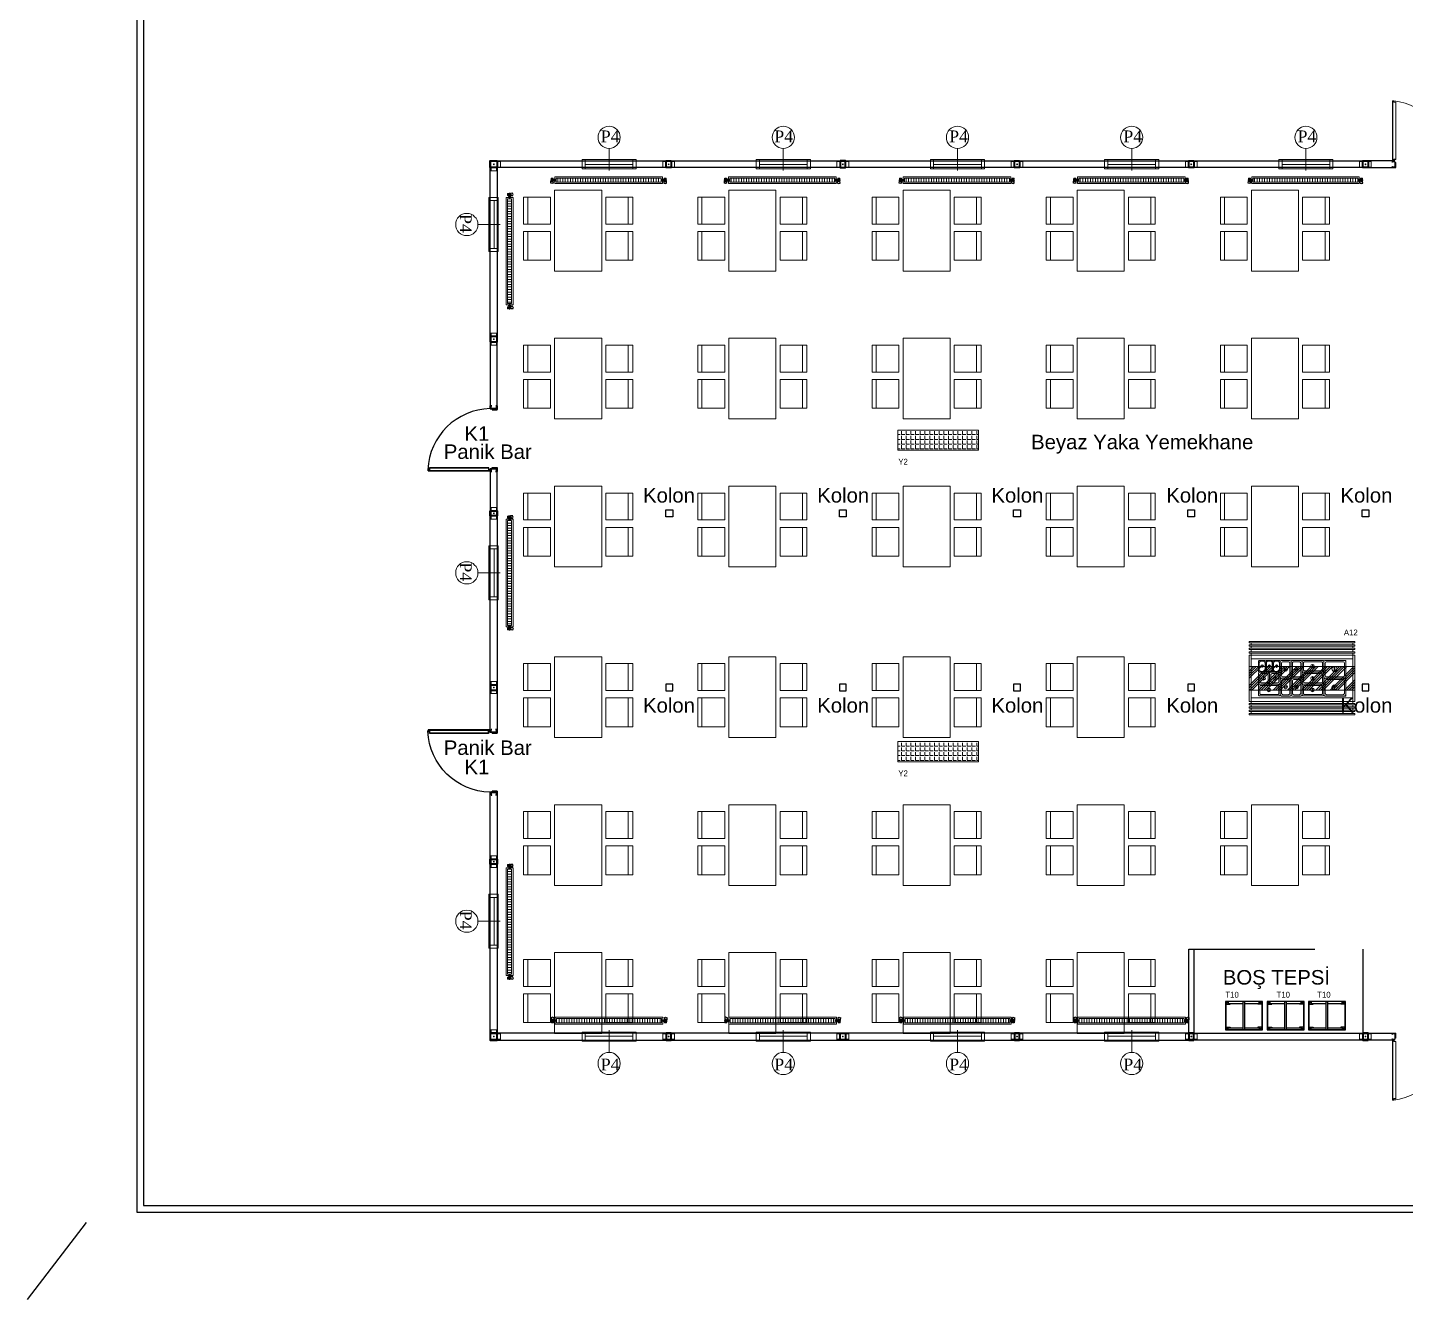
# Model space of a CAD drawing. Header units: millimetres. Extents: x 65390 to 71510, y 46362 to 50796.
# Drawn here: x 65390 to 67438, y 46362 to 48253 of the extents above; entities that cross this region are included whole.
import ezdxf
from ezdxf.enums import TextEntityAlignment as Align

# ---------------------------------------------------------------- set-up
doc = ezdxf.new("R2010")
doc.units = ezdxf.units.MM
doc.linetypes.add('ACAD_ISO03W100', pattern=[30, 12, -18])
for name, color, linetype in [('BİRLEŞİM ELEMANLARI', 4, 'Continuous'), ('DIŞ PANEL', 21, 'Continuous'), ('ODP', 110, 'Continuous'), ('P1', 40, 'Continuous'), ('S2000-002 Çizgi', 7, 'Continuous')]:
    doc.layers.add(name, color=color, linetype=linetype)
for name, color, linetype, lineweight in [('C-HOTWATERPIPE', 10, 'Continuous', 0), ('C-RADYATÖR', 4, 'Continuous', 0), ('MIM_Sktürk', 251, 'Continuous', 9), ('P-MEKANIK', 251, 'Continuous', 9), ('radyatörvana', 7, 'Continuous', 0), ('TEFRİS-M', 232, 'Continuous', 5), ('WALL INTERNAL', 7, 'Continuous', 50), ('YAZİ', 7, 'Continuous', 5)]:
    doc.layers.add(name, color=color, linetype=linetype, lineweight=lineweight)
doc.styles.get("Standard").update_dxf_attribs({"font": 'arial.ttf'})
doc.styles.add('TAKSİM', font='GOTHIC.TTF', dxfattribs={"height": 20})
doc.styles.add('YENI', font='arial.ttf', dxfattribs={"height": 50})

# ---------------------------------------------------------------- blocks, each defined once
blk = doc.blocks.new('DIŞ KÖŞE KEP 80.')
at = {"lineweight": 40, "elevation": 1364}
blk.add_lwpolyline([(90, 150), (90, 50), (-10, 50), (-10, 150)], close=True, dxfattribs=at)
at = {"layer": 'BİRLEŞİM ELEMANLARI', "color": 6, "lineweight": 20}
for p, q in [((5, 25, 1364), (-3, 25, 1364)), ((0, 138, 1364), (140, 138, 1364)), ((140, 58, 1364), (0, 58, 1364)), ((2, 32, 1364), (0, 32, 1364)), ((2, 18, 1364), (0, 18, 1364)), ((2, 0, 1364), (2, 56, 1364)), ((2, 31, 1364), (2, 19, 1364)), ((79, 25, 1364), (87, 25, 1364)), ((82, 0, 1364), (82, 56, 1364)), ((82, 32, 1364), (84, 32, 1364)), ((82, 31, 1364), (82, 19, 1364)), ((82, 18, 1364), (84, 18, 1364)), ((108, 138, 1364), (108, 140, 1364)), ((108, 58, 1364), (108, 56, 1364)), ((115, 135, 1364), (115, 143, 1364)), ((115, 61, 1364), (115, 53, 1364)), ((121, 138, 1364), (121, 140, 1364)), ((121, 58, 1364), (121, 56, 1364))]:
    blk.add_line(p, q, dxfattribs=at)
at = {"layer": 'BİRLEŞİM ELEMANLARI', "color": 6, "lineweight": 20, "elevation": 1364}
for points in [[(0, 56), (0, 140)], [(0, 140), (140, 140), (140, 56), (0, 56)]]:
    blk.add_lwpolyline(points, dxfattribs=at)
blk.add_lwpolyline([(0, 56), (84, 56), (84, 0), (0, 0)], close=True, dxfattribs=at)
at = {"layer": 'BİRLEŞİM ELEMANLARI', "color": 6, "lineweight": 20}
blk.add_circle((42, 98, 1364), 6.5, dxfattribs=at)
blk = doc.blocks.new('DIŞ İKİLİ KEP 60.')
at = {"lineweight": 40}
blk.add_lwpolyline([(136, 94), (136, -6), (60, -6), (60, 94)], close=True, dxfattribs=at)
at = {"layer": 'BİRLEŞİM ELEMANLARI', "color": 6, "lineweight": 20}
for p, q in [((185, 82), (10, 82)), ((10, 2), (185, 2)), ((29, 82), (29, 84)), ((29, 2), (29, 0)), ((35, 79), (35, 87)), ((35, 5), (35, -3)), ((42, 82), (42, 84)), ((42, 2), (42, 0)), ((153, 82), (153, 84)), ((153, 2), (153, 0)), ((160, 79), (160, 87)), ((160, 5), (160, -3)), ((166, 82), (166, 84)), ((166, 2), (166, 0))]:
    blk.add_line(p, q, dxfattribs=at)
for points in [[(10, 0), (10, 84)], [(10, 84), (185, 84), (185, 0), (10, 0)]]:
    blk.add_lwpolyline(points, dxfattribs=at)
blk.add_circle((98, 42), 6.5, dxfattribs=at)
blk = doc.blocks.new('DIŞ-K3 KAPILI-2514-G-B-(80)')
at = {"color": 3, "lineweight": 0}
for p, q in [((359, 100), (359, 99)), ((359, -1), (359, 1)), ((400, 89), (360, 89)), ((360, 89), (360, 77)), ((360, 77), (361, 77)), ((360, 21), (361, 21)), ((360, 9), (360, 21)), ((400, 9), (360, 9)), ((360, 9), (400, 9)), ((398, 87), (361, 87)), ((361, 77), (361, 87)), ((361, 21), (361, 10)), ((398, 10), (361, 10)), ((398, 87), (398, 10)), ((400, 9), (400, 89)), ((2114, 9), (2114, 89)), ((2154, 89), (2114, 89)), ((2114, 9), (2154, 9)), ((2154, 9), (2114, 9)), ((2116, 87), (2153, 87)), ((2116, 87), (2116, 10)), ((2116, 10), (2153, 10)), ((2153, 77), (2153, 87)), ((2154, 77), (2153, 77)), ((2153, 21), (2153, 10)), ((2154, 21), (2153, 21)), ((2154, 89), (2154, 77)), ((2154, 87), (2154, 87)), ((2154, 9), (2154, 21)), ((2154, 10), (2154, 10)), ((2155, 100), (2155, 99)), ((2155, -1), (2155, 1))]:
    blk.add_line(p, q, dxfattribs=at)
at = {"color": 7, "lineweight": 0}
for p, q in [((400, 9), (400, 1)), ((2114, 1), (2114, 9))]:
    blk.add_line(p, q, dxfattribs=at)
at = {"color": 2, "lineweight": 0}
for points in [[(385, 116), (385, 101), (367, 101), (367, 993), (385, 993), (385, 978), (384, 978), (384, 992), (369, 992), (369, 102), (384, 102), (384, 116)], [(369, 102), (384, 102), (384, 122), (414, 122), (414, 972), (384, 972), (384, 992), (369, 992), (369, 991), (383, 991), (383, 971), (413, 971), (413, 123), (383, 123), (383, 103), (369, 103)], [(2145, 102), (2130, 102), (2130, 122), (2100, 122), (2100, 972), (2130, 972), (2130, 992), (2145, 992), (2145, 991), (2131, 991), (2131, 971), (2101, 971), (2101, 123), (2131, 123), (2131, 103), (2145, 103)], [(2129, 116), (2129, 101), (2147, 101), (2147, 993), (2129, 993), (2129, 978), (2130, 978), (2130, 992), (2145, 992), (2145, 102), (2130, 102), (2130, 116)]]:
    blk.add_lwpolyline(points, close=True, dxfattribs=at)
at = {"color": 3, "lineweight": 0}
for points in [[(359, 100), (401, 100), (401, 74), (416, 74), (416, -1), (359, -1)], [(359, 1), (415, 1), (415, 73), (400, 73), (400, 99), (359, 99)], [(2155, 100), (2113, 100), (2113, 74), (2098, 74), (2098, -1), (2155, -1)], [(2155, 1), (2099, 1), (2099, 73), (2114, 73), (2114, 99), (2155, 99)]]:
    blk.add_lwpolyline(points, dxfattribs=at)
at = {"color": 2, "lineweight": 0}
for centre, start, end in [((239, -21), 6.7975, 81.8055), ((2275, -21), 98.1945, 173.2025)]:
    blk.add_arc(centre, 1025, start, end, dxfattribs=at)
at = {"layer": 'DIŞ PANEL'}
for points in [[(401, 100), (0, 100), (0, 0), (416, 0)], [(2098, 0), (2514, 0), (2514, 100), (2113, 100)]]:
    blk.add_lwpolyline(points, dxfattribs=at)
blk = doc.blocks.new('YEMEK MASASI 4 KİŞİLİK')
for p, q in [((204816, 129392), (204388, 129392)), ((204388, 129392), (204388, 128992)), ((204816, 129326), (204388, 129326)), ((204816, 128992), (204816, 129392)), ((204927, 128992), (204927, 129392)), ((204927, 129392), (205327, 129392)), ((205327, 129326), (204927, 129326)), ((205327, 129392), (205327, 128992)), ((205429, 128931), (204229, 128931)), ((204229, 128931), (204229, 128231)), ((204388, 128992), (204816, 128992)), ((205327, 128992), (204927, 128992)), ((205429, 128231), (205429, 128931)), ((204229, 128231), (205429, 128231)), ((204388, 128170), (204816, 128170)), ((204388, 127770), (204388, 128170)), ((204816, 128170), (204816, 127770)), ((205327, 128170), (204927, 128170)), ((204927, 128170), (204927, 127770)), ((205327, 127770), (205327, 128170)), ((204816, 127832), (204388, 127832)), ((204816, 127770), (204388, 127770)), ((205327, 127832), (204927, 127832)), ((204927, 127770), (205327, 127770))]:
    blk.add_line(p, q)
blk = doc.blocks.new('DIŞ-DOLU-2514-G-B-(80)')
at = {"layer": 'DIŞ PANEL'}
blk.add_lwpolyline([(0, 100), (2514, 100), (2514, 0), (0, 0)], close=True, dxfattribs=at)
blk = doc.blocks.new('DIŞ-K1 KAPILI-2514-G-B-(80)ÖZEL1')
at = {"layer": 'DIŞ PANEL', "elevation": 0}
for points in [[(104855, 38766), (104855, 39777), (104755, 39777), (104755, 38781)], [(104755, 37889), (104755, 37263), (104855, 37263), (104855, 37904)]]:
    blk.add_lwpolyline(points, dxfattribs=at)
at = {"layer": 'ODP', "color": 3, "lineweight": 30}
for p, q in [((104753, 38823), (104755, 38823)), ((104856, 38823), (104855, 38823)), ((104753, 37847), (104754, 37847)), ((104856, 37847), (104854, 37847))]:
    blk.add_line(p, q, dxfattribs=at)
at = {"layer": 'ODP', "color": 4}
blk.add_line((104766, 38783), (104766, 38783), dxfattribs=at)
at = {"layer": 'ODP', "color": 3}
for p, q in [((104767, 38783), (104767, 38823)), ((104767, 38823), (104779, 38823)), ((104847, 38783), (104767, 38783)), ((104768, 38784), (104768, 38821)), ((104779, 38821), (104768, 38821)), ((104768, 38784), (104845, 38784)), ((104779, 38823), (104779, 38821)), ((104847, 38823), (104835, 38823)), ((104835, 38823), (104835, 38821)), ((104835, 38821), (104845, 38821)), ((104845, 38784), (104845, 38821)), ((104847, 38823), (104847, 38783)), ((104847, 38783), (104847, 38823)), ((104766, 37888), (104766, 37848)), ((104846, 37888), (104766, 37888)), ((104766, 37848), (104778, 37848)), ((104768, 37886), (104845, 37886)), ((104768, 37886), (104768, 37849)), ((104778, 37849), (104768, 37849)), ((104778, 37848), (104778, 37849)), ((104834, 37848), (104834, 37849)), ((104834, 37849), (104845, 37849)), ((104846, 37848), (104834, 37848)), ((104845, 37886), (104845, 37849)), ((104846, 37848), (104846, 37888)), ((104846, 37888), (104846, 37848))]:
    blk.add_line(p, q, dxfattribs=at)
at = {"layer": 'ODP', "color": 3, "lineweight": 30, "elevation": 0}
for points in [[(104753, 38823), (104753, 38781), (104781, 38781), (104781, 38766), (104856, 38766), (104856, 38823)], [(104855, 38823), (104855, 38768), (104783, 38768), (104783, 38783), (104755, 38783), (104755, 38823)], [(104753, 37847), (104753, 37889), (104781, 37889), (104781, 37904), (104856, 37904), (104856, 37847)], [(104854, 37847), (104854, 37903), (104782, 37903), (104782, 37888), (104754, 37888), (104754, 37847)]]:
    blk.add_lwpolyline(points, dxfattribs=at)
at = {"layer": 'ODP', "color": 2, "lineweight": 30, "elevation": 0}
for points in [[(104751, 37857), (104751, 37872), (104731, 37872), (104731, 37902), (103851, 37902), (103851, 37872), (103831, 37872), (103831, 37857), (103832, 37857), (103832, 37871), (103852, 37871), (103852, 37901), (104730, 37901), (104730, 37871), (104750, 37871), (104750, 37857)], [(104737, 37873), (104752, 37873), (104752, 37855), (103829, 37855), (103829, 37873), (103844, 37873), (103844, 37872), (103831, 37872), (103831, 37857), (104751, 37857), (104751, 37872), (104737, 37872)]]:
    blk.add_lwpolyline(points, close=True, dxfattribs=at)
at = {"layer": 'ODP', "color": 2, "lineweight": 30}
blk.add_arc((104772, 37838), 944, 91.1807, 177.8326, dxfattribs=at)
blk = doc.blocks.new('İÇ-DOLU-1250-B-B-(60).')
at = {"layer": 'DIŞ PANEL'}
for p, q in [((0, 86), (1250, 86)), ((0, 10), (0, 86)), ((1250, 10), (0, 10)), ((1250, 86), (1250, 10))]:
    blk.add_line(p, q, dxfattribs=at)
blk = doc.blocks.new('DIŞ-P1 PENCERELİ-2514-G-B-(80)')
at = {"layer": 'DIŞ PANEL'}
for p, q in [((0, 100), (2514, 100)), ((0, 0), (0, 100)), ((2514, 0), (0, 0)), ((2514, 100), (2514, 0))]:
    blk.add_line(p, q, dxfattribs=at)
at = {"layer": 'P1', "lineweight": 15}
for p, q in [((1667, -46), (1667, 284)), ((1264, 119), (2069, 119)), ((1264, -19), (1264, 119)), ((1312, 119), (1312, -19)), ((2022, 43), (1312, 43)), ((2022, 119), (2022, -19)), ((2069, 119), (2069, -19)), ((1264, -19), (2069, -19))]:
    blk.add_line(p, q, dxfattribs=at)
blk.add_circle((1667, 449), 165, dxfattribs=at)
blk = doc.blocks.new('A$C30552555')
at = {"layer": 'S2000-002 Çizgi'}
for points in [[(0, 0), (42, 0), (42, 55), (0, 55)], [(0, 28.8), (42, 28.8), (42, 26.8), (0, 26.8)]]:
    blk.add_lwpolyline(points, close=True, dxfattribs=at)
for points in [[(3, 26.8), (3, 4.7), (0, 4.7), (0, 51), (3, 51), (3, 28.8)], [(41.5, 51), (41.5, 54.5), (0.5, 54.5), (0.5, 51)], [(2, 51), (2, 53.3), (3.9, 53.3), (3.9, 48), (3, 48)], [(40, 51), (40, 53.3), (38.1, 53.3), (38.1, 48), (39, 48)], [(39, 26.8), (39, 4.7), (42, 4.7), (42, 51), (39, 51), (39, 28.8)], [(0.5, 4.7), (0.5, 0.5), (41.5, 0.5), (41.5, 4.7)], [(2, 4.7), (2, 1.7), (3.9, 1.7), (3.9, 7), (3, 7)], [(40, 4.7), (40, 1.7), (38.1, 1.7), (38.1, 7), (39, 7)]]:
    blk.add_lwpolyline(points, dxfattribs=at)
blk = doc.blocks.new('Radvanaüst')
at = {"layer": 'radyatörvana', "color": 8, "linetype": 'Continuous', "ltscale": 0.01}
for p, q in [((53, 0), (-25, 0)), ((0, 25), (0, -27)), ((29, 8), (37, 8)), ((29, -8), (37, -8))]:
    blk.add_line(p, q, dxfattribs=at)
at = {"layer": 'radyatörvana', "ltscale": 0.2}
for p, q in [((16, 9), (27, 9)), ((27, 9), (28, 11)), ((28, 11), (28, -11)), ((28, -10), (28, 10)), ((29, 15), (37, 15)), ((39, 11), (39, -11)), ((16, -9), (27, -9)), ((27, -9), (28, -11)), ((29, -15), (37, -15))]:
    blk.add_line(p, q, dxfattribs=at)
at = {"layer": 'radyatörvana'}
blk.add_lwpolyline([(-19, 0), (-14, -14), (0, -19), (14, -14), (19, 0), (14, 14), (0, 19), (-14, 14)], close=True, dxfattribs=at)
at = {"layer": 'radyatörvana', "lineweight": -3, "ltscale": 0.5}
blk.add_lwpolyline([(39, 8), (41, 8), (41, -8), (39, -8)], close=True, dxfattribs=at)
at = {"layer": 'radyatörvana', "color": 8, "ltscale": 0.2}
blk.add_lwpolyline([(41, 8), (50, 8), (50, -8), (41, -8)], close=True, dxfattribs=at)
at = {"layer": 'radyatörvana', "color": 8, "linetype": 'Continuous', "ltscale": 0.01}
for radius in [13.6, 11.4]:
    blk.add_circle((0, 0), radius, dxfattribs=at)
at = {"layer": 'radyatörvana', "ltscale": 0.5}
for centre, start, end in [((34, 11), 142.8162, 180), ((32, 11), 0, 37.1838)]:
    blk.add_arc(centre, 6.29, start, end, dxfattribs=at)
at = {"layer": 'radyatörvana', "color": 8, "linetype": 'Continuous', "ltscale": 0.01}
for centre, radius, start, end in [((34, 11), 6.29, 180, 217.1838), ((51, 0), 23.2, 160.9056, 199.0944), ((32, 11), 6.29, 322.8162, 0), ((15, 0), 23.2, 340.9056, 19.0944), ((34, -11), 6.29, 142.8162, 180), ((32, -11), 6.29, 0, 37.1838)]:
    blk.add_arc(centre, radius, start, end, dxfattribs=at)
at = {"layer": 'radyatörvana', "ltscale": 0.2}
for centre, start, end in [((34, -11), 180, 217.1838), ((32, -11), 322.8162, 0)]:
    blk.add_arc(centre, 6.29, start, end, dxfattribs=at)
blk = doc.blocks.new('Radvanayan')
at = {"layer": 'radyatörvana', "lineweight": -3, "ltscale": 0.5}
for p, q in [((-69, 45), (-67, 15)), ((-67, 15), (-33, 15)), ((-63, 15), (-63, 11)), ((-63, 11), (-61, 6)), ((-61, 6), (-61, -18)), ((-37, 15), (-37, 9)), ((-31, 45), (-33, 15)), ((-39, -9), (-39, -18))]:
    blk.add_line(p, q, dxfattribs=at)
at = {"layer": 'radyatörvana', "ltscale": 0.2}
for p, q in [((-37, 9), (-23, 9)), ((-23, 9), (-22, 11)), ((-22, 11), (-22, -11)), ((-22, -10), (-22, 10)), ((-21, 15), (-13, 15)), ((-11, 11), (-11, -11)), ((-65, -19), (-65, -30)), ((-39, -18), (-61, -18)), ((-39, -31), (-61, -31)), ((-60, -18), (-40, -18)), ((-39, -9), (-23, -9)), ((-35, -19), (-35, -30)), ((-23, -9), (-22, -11)), ((-21, -15), (-13, -15))]:
    blk.add_line(p, q, dxfattribs=at)
at = {"layer": 'radyatörvana', "color": 8, "linetype": 'Continuous', "ltscale": 0.01}
for p, q in [((-21, 8), (-13, 8)), ((-58, -19), (-58, -30)), ((-42, -19), (-42, -30)), ((-21, -8), (-13, -8))]:
    blk.add_line(p, q, dxfattribs=at)
at = {"layer": 'radyatörvana', "lineweight": -3, "ltscale": 0.5}
blk.add_lwpolyline([(-11, 8), (-9, 8), (-9, -8), (-11, -8)], close=True, dxfattribs=at)
at = {"layer": 'radyatörvana', "color": 8, "ltscale": 0.2}
blk.add_lwpolyline([(-9, 8), (0, 8), (0, -8), (-9, -8)], close=True, dxfattribs=at)
at = {"layer": 'radyatörvana', "lineweight": -3, "ltscale": 0.5}
blk.add_arc((-50, 16), 34.5, 55.802, 124.198, dxfattribs=at)
at = {"layer": 'radyatörvana', "ltscale": 0.5}
for centre, start, end in [((-16, 11), 142.8162, 180), ((-18, 11), 0, 37.1838), ((-39, -24), 52.8162, 90), ((-39, -25), 270, 307.1838)]:
    blk.add_arc(centre, 6.29, start, end, dxfattribs=at)
at = {"layer": 'radyatörvana', "color": 8, "linetype": 'Continuous', "ltscale": 0.01}
for centre, radius, start, end in [((-16, 11), 6.29, 180, 217.1838), ((1, 0), 23.2, 160.9056, 199.0944), ((-18, 11), 6.29, 322.8162, 0), ((-35, 0), 23.2, 340.9056, 19.0944), ((-61, -24), 6.29, 52.8162, 90), ((-61, -25), 6.29, 270, 307.1838), ((-50, -41), 23.2, 70.9056, 109.0944), ((-50, -8), 23.2, 250.9056, 289.0944), ((-39, -24), 6.29, 90, 127.1838), ((-39, -25), 6.29, 232.8162, 270), ((-16, -11), 6.29, 142.8162, 180), ((-18, -11), 6.29, 0, 37.1838)]:
    blk.add_arc(centre, radius, start, end, dxfattribs=at)
at = {"layer": 'radyatörvana', "ltscale": 0.2}
for centre, start, end in [((-61, -24), 90, 127.1838), ((-61, -25), 232.8162, 270), ((-16, -11), 180, 217.1838), ((-18, -11), 322.8162, 0)]:
    blk.add_arc(centre, 6.29, start, end, dxfattribs=at)
blk = doc.blocks.new('A$C09FB3B08')
at = {"layer": 'MIM_Sktürk'}
h = blk.add_hatch(dxfattribs=at)
h.set_pattern_fill('ANSI34', color=256, scale=20, style=0)
h.set_pattern_definition([(45, (-9358.876, -8416.196), (-10.606602, 10.606602), []), (45, (-9355.34, -8416.196), (-10.606602, 10.606602), []), (45, (-9351.805, -8416.196), (-10.606602, 10.606602), []), (45, (-9348.27, -8416.196), (-10.606602, 10.606602), [])])
h.paths.add_polyline_path([(0, 72), (0, 37), (157, 37), (157, 72)])
for p, q in [((141.5, 81), (143.5, 81)), ((143.5, 28), (143.5, 81)), ((138.5, 28), (143.5, 28))]:
    blk.add_line(p, q, dxfattribs=at)
for points in [[(0, 109), (157, 109), (157, 107), (0, 107)], [(0, 104), (157, 104), (157, 102), (0, 102)], [(3, 107), (154, 107), (154, 104), (3, 104)], [(0, 99), (157, 99), (157, 97), (0, 97)], [(0, 94), (157, 94), (157, 92), (0, 92)], [(0, 20), (157, 20), (157, 89), (0, 89)], [(0, 89), (3, 89), (3, 20), (0, 20)], [(3, 102), (154, 102), (154, 99), (3, 99)], [(3, 97), (154, 97), (154, 94), (3, 94)], [(3, 92), (154, 92), (154, 89), (3, 89)], [(3, 25.5), (154, 25.5), (154, 83.5), (3, 83.5)], [(157, 89), (154, 89), (154, 20), (157, 20)], [(0, 37), (157, 37), (157, 72), (0, 72)], [(19.4, 70.7), (19.4, 74.4), (19.1, 74.4), (19.1, 70.7)], [(29.6, 70.7), (29.6, 74.4), (29.9, 74.4), (29.9, 70.7)], [(41, 70.7), (41, 74.4), (40.7, 74.4), (40.7, 70.7)], [(51.5, 67.2), (56.8, 67.2), (56.8, 67.7), (51.5, 67.7)], [(73.1, 67.2), (67.8, 67.2), (67.8, 67.7), (73.1, 67.7)], [(94.3, 69.8), (94.3, 75.1), (93.8, 75.1), (93.8, 69.8)], [(127.2, 64.6), (127.2, 72.1), (126.4, 72.1), (126.4, 64.6)], [(21.1, 57), (21.1, 51.7), (21.6, 51.7), (21.6, 57)], [(38.7, 57), (38.7, 51.7), (38.2, 51.7), (38.2, 57)], [(51.5, 41.8), (56.8, 41.8), (56.8, 41.3), (51.5, 41.3)], [(73.1, 41.8), (67.8, 41.8), (67.8, 41.3), (73.1, 41.3)], [(94.3, 57), (94.3, 51.7), (93.8, 51.7), (93.8, 57)], [(127.2, 44.4), (127.2, 36.9), (126.4, 36.9), (126.4, 44.4)], [(29.4, 34.6), (29.4, 39.9), (28.9, 39.9), (28.9, 34.6)], [(94.3, 34.6), (94.3, 39.9), (93.8, 39.9), (93.8, 34.6)], [(0, 15), (157, 15), (157, 17), (0, 17)], [(0, 10), (157, 10), (157, 12), (0, 12)], [(0, 5), (157, 5), (157, 7), (0, 7)], [(0, 0), (157, 0), (157, 2), (0, 2)], [(3, 17), (154, 17), (154, 20), (3, 20)], [(3, 12), (154, 12), (154, 15), (3, 15)], [(3, 7), (154, 7), (154, 10), (3, 10)], [(3, 2), (154, 2), (154, 5), (3, 5)]]:
    blk.add_lwpolyline(points, close=True, dxfattribs=at)
for points in [[(24.5, 65.4), (24.5, 79, 0.414214), (22.5, 81), (15.7, 81, 0.414214), (13.7, 79), (13.7, 65.4, 0.414214), (15.7, 63.4), (22.5, 63.4, 0.414214)], [(13.7, 61.4), (13.7, 47.8, 0.414214), (15.7, 45.8), (27.9, 45.8, 0.414214), (29.9, 47.8), (29.9, 61.4, 0.414214), (27.9, 63.4), (15.7, 63.4, 0.414214)], [(23.5, 67.4), (23.5, 77, 0.414214), (20.5, 80), (17.7, 80, 0.414214), (14.7, 77), (14.7, 67.4, 0.414214), (17.7, 64.4), (20.5, 64.4, 0.414214)], [(24.5, 65.4), (24.5, 79, -0.414214), (26.5, 81), (33.3, 81, -0.414214), (35.3, 79), (35.3, 65.4, -0.414214), (33.3, 63.4), (26.5, 63.4, -0.414214)], [(25.5, 67.4), (25.5, 77, -0.414214), (28.5, 80), (31.3, 80, -0.414214), (34.3, 77), (34.3, 67.4, -0.414214), (31.3, 64.4), (28.5, 64.4, -0.414214)], [(46.1, 61.4), (46.1, 47.8, -0.414214), (44.1, 45.8), (31.9, 45.8, -0.414214), (29.9, 47.8), (29.9, 61.4, -0.414214), (31.9, 63.4), (44.1, 63.4, -0.414214)], [(46.1, 65.4), (46.1, 79, 0.414214), (44.1, 81), (37.3, 81, 0.414214), (35.3, 79), (35.3, 65.4, 0.414214), (37.3, 63.4), (44.1, 63.4, 0.414214)], [(45.1, 67.4), (45.1, 77, 0.414214), (42.1, 80), (39.3, 80, 0.414214), (36.3, 77), (36.3, 67.4, 0.414214), (39.3, 64.4), (42.1, 64.4, 0.414214)], [(60.3, 81), (48.1, 81, 0.414214), (46.1, 79), (46.1, 56.5, 0.414214), (48.1, 54.5), (60.3, 54.5, 0.414214), (62.3, 56.5), (62.3, 79, 0.414214)], [(58.3, 79), (50.1, 79, 0.414214), (48.1, 77), (48.1, 58.5, 0.414214), (50.1, 56.5), (58.3, 56.5, 0.414214), (60.3, 58.5), (60.3, 77, 0.414214)], [(64.3, 81), (76.5, 81, -0.414214), (78.5, 79), (78.5, 56.5, -0.414214), (76.5, 54.5), (64.3, 54.5, -0.414214), (62.3, 56.5), (62.3, 79, -0.414214)], [(66.3, 79), (74.5, 79, -0.414214), (76.5, 77), (76.5, 58.5, -0.414214), (74.5, 56.5), (66.3, 56.5, -0.414214), (64.3, 58.5), (64.3, 77, -0.414214)], [(111, 65.4), (111, 79, 0.414214), (109, 81), (80.5, 81, 0.414214), (78.5, 79), (78.5, 65.4, 0.414214), (80.5, 63.4), (109, 63.4, 0.414214)], [(111, 61.4), (111, 47.8, -0.414214), (109, 45.8), (80.5, 45.8, -0.414214), (78.5, 47.8), (78.5, 61.4, -0.414214), (80.5, 63.4), (109, 63.4, -0.414214)], [(109, 67.4), (109, 77, 0.414214), (107, 79), (82.5, 79, 0.414214), (80.5, 77), (80.5, 67.4, 0.414214), (82.5, 65.4), (107, 65.4, 0.414214)], [(143.5, 56.5), (143.5, 79, 0.414214), (141.5, 81), (113, 81, 0.414214), (111, 79), (111, 56.5, 0.414214), (113, 54.5), (141.5, 54.5, 0.414214)], [(141.5, 58.5), (141.5, 77, 0.414214), (139.5, 79), (115, 79, 0.414214), (113, 77), (113, 58.5, 0.414214), (115, 56.5), (139.5, 56.5, 0.414214)], [(46.1, 30.2), (46.1, 43.8, 0.414214), (44.1, 45.8), (15.6, 45.8, 0.414214), (13.6, 43.8), (13.6, 30.2, 0.414214), (15.6, 28.2), (44.1, 28.2, 0.414214)], [(44.1, 32.2), (44.1, 41.8, 0.414214), (42.1, 43.8), (17.6, 43.8, 0.414214), (15.6, 41.8), (15.6, 32.2, 0.414214), (17.6, 30.2), (42.1, 30.2, 0.414214)], [(15.7, 59.4), (15.7, 49.8, 0.414214), (17.7, 47.8), (25.9, 47.8, 0.414214), (27.9, 49.8), (27.9, 59.4, 0.414214), (25.9, 61.4), (17.7, 61.4, 0.414214)], [(44.1, 59.4), (44.1, 49.8, -0.414214), (42.1, 47.8), (33.9, 47.8, -0.414214), (31.9, 49.8), (31.9, 59.4, -0.414214), (33.9, 61.4), (42.1, 61.4, -0.414214)], [(60.3, 28), (48.1, 28, -0.414214), (46.1, 30), (46.1, 52.5, -0.414214), (48.1, 54.5), (60.3, 54.5, -0.414214), (62.3, 52.5), (62.3, 30, -0.414214)], [(58.3, 30), (50.1, 30, -0.414214), (48.1, 32), (48.1, 50.5, -0.414214), (50.1, 52.5), (58.3, 52.5, -0.414214), (60.3, 50.5), (60.3, 32, -0.414214)], [(64.3, 28), (76.5, 28, 0.414214), (78.5, 30), (78.5, 52.5, 0.414214), (76.5, 54.5), (64.3, 54.5, 0.414214), (62.3, 52.5), (62.3, 30, 0.414214)], [(66.3, 30), (74.5, 30, 0.414214), (76.5, 32), (76.5, 50.5, 0.414214), (74.5, 52.5), (66.3, 52.5, 0.414214), (64.3, 50.5), (64.3, 32, 0.414214)], [(111, 30.2), (111, 43.8, 0.414214), (109, 45.8), (80.5, 45.8, 0.414214), (78.5, 43.8), (78.5, 30.2, 0.414214), (80.5, 28.2), (109, 28.2, 0.414214)], [(109, 59.4), (109, 49.8, -0.414214), (107, 47.8), (82.5, 47.8, -0.414214), (80.5, 49.8), (80.5, 59.4, -0.414214), (82.5, 61.4), (107, 61.4, -0.414214)], [(109, 32.2), (109, 41.8, 0.414214), (107, 43.8), (82.5, 43.8, 0.414214), (80.5, 41.8), (80.5, 32.2, 0.414214), (82.5, 30.2), (107, 30.2, 0.414214)], [(143.5, 52.5), (143.5, 30, -0.414214), (141.5, 28), (113, 28, -0.414214), (111, 30), (111, 52.5, -0.414214), (113, 54.5), (141.5, 54.5, -0.414214)], [(141.5, 50.5), (141.5, 32, -0.414214), (139.5, 30), (115, 30, -0.414214), (113, 32), (113, 50.5, -0.414214), (115, 52.5), (139.5, 52.5, -0.414214)]]:
    blk.add_lwpolyline(points, format="xyb", close=True, dxfattribs=at)
for centre, radius in [((19.2, 72.6), 1.87), ((29.8, 72.6), 1.87), ((40.8, 72.6), 1.87), ((54.1, 67.5), 2.68), ((70.5, 67.5), 2.68), ((94, 72.4), 2.68), ((126.8, 68.3), 3.82), ((21.3, 54.3), 2.68), ((38.5, 54.3), 2.68), ((54.1, 41.5), 2.68), ((70.5, 41.5), 2.68), ((94, 54.4), 2.68), ((126.8, 40.7), 3.82), ((29.1, 37.2), 2.68), ((94, 37.2), 2.68)]:
    blk.add_circle(centre, radius, dxfattribs=at)

msp = doc.modelspace()

# ---------------------------------------------------------------- hatches: boundary and pattern name
at = {"layer": 'MIM_Sktürk'}
h = msp.add_hatch(dxfattribs=at)
h.set_pattern_fill('ANGLE', color=256)
h.set_pattern_definition([(0, (5800.692, 2992.661), (0, 6.985), [5.08, -1.905]), (90, (5800.692, 2992.661), (-6.985, 4e-16), [5.08, -1.905])])
h.paths.add_polyline_path([(66803.618, 47654.62), (66683.618, 47654.62), (66683.618, 47624.62), (66803.618, 47624.62)])
h = msp.add_hatch(dxfattribs=at)
h.set_pattern_fill('ANGLE', color=256)
h.set_pattern_definition([(0, (5800.692, 2529.297), (0, 6.985), [5.08, -1.905]), (90, (5800.692, 2529.297), (-6.985, 4e-16), [5.08, -1.905])])
h.paths.add_polyline_path([(66803.618, 47191.257), (66683.618, 47191.257), (66683.618, 47161.257), (66803.618, 47161.257)])
at = {"layer": 'P-MEKANIK', "lineweight": 0}
h = msp.add_hatch(dxfattribs=at)
h.set_pattern_fill('ANSI31', color=256, scale=30, angle=45, style=0)
h.set_pattern_definition([(90, (205359.043, 8678.6834), (-3.75, 7e-16), [])])
h.paths.add_polyline_path([(66175.615, 48029.149), (66331.615, 48029.149), (66331.615, 48023.149), (66175.615, 48023.149)])
h = msp.add_hatch(dxfattribs=at)
h.set_pattern_fill('ANSI31', color=256, scale=30, angle=45, style=0)
h.set_pattern_definition([(90, (205617.043, 8678.6834), (-3.75, 7e-16), [])])
h.paths.add_polyline_path([(66433.615, 48029.149), (66589.615, 48029.149), (66589.615, 48023.149), (66433.615, 48023.149)])
h = msp.add_hatch(dxfattribs=at)
h.set_pattern_fill('ANSI31', color=256, scale=30, angle=45, style=0)
h.set_pattern_definition([(90, (205877.043, 8678.6834), (-3.75, 7e-16), [])])
h.paths.add_polyline_path([(66693.615, 48029.149), (66849.615, 48029.149), (66849.615, 48023.149), (66693.615, 48023.149)])
h = msp.add_hatch(dxfattribs=at)
h.set_pattern_fill('ANSI31', color=256, scale=30, angle=45, style=0)
h.set_pattern_definition([(90, (206136.043, 8678.6834), (-3.75, 7e-16), [])])
h.paths.add_polyline_path([(66952.615, 48029.149), (67108.615, 48029.149), (67108.615, 48023.149), (66952.615, 48023.149)])
h = msp.add_hatch(dxfattribs=at)
h.set_pattern_fill('ANSI31', color=256, scale=30, angle=45, style=0)
h.set_pattern_definition([(90, (206395.043, 8678.6834), (-3.75, 7e-16), [])])
h.paths.add_polyline_path([(67211.615, 48029.149), (67367.615, 48029.149), (67367.615, 48023.149), (67211.615, 48023.149)])
h = msp.add_hatch(dxfattribs=at)
h.set_pattern_fill('ANSI31', color=256, scale=30, angle=135, style=0)
h.set_pattern_definition([(180, (105453.7776, 187026.0814), (-9e-16, -3.75), [])])
h.paths.add_polyline_path([(66103.312, 47842.654), (66103.312, 47998.654), (66109.312, 47998.654), (66109.312, 47842.654)])
h = msp.add_hatch(dxfattribs=at)
h.set_pattern_fill('ANSI31', color=256, scale=30, angle=135, style=0)
h.set_pattern_definition([(180, (105453.7776, 186547.568), (-9e-16, -3.75), [])])
h.paths.add_polyline_path([(66103.312, 47364.14), (66103.312, 47520.14), (66109.312, 47520.14), (66109.312, 47364.14)])
h = msp.add_hatch(dxfattribs=at)
h.set_pattern_fill('ANSI31', color=256, scale=30, angle=135, style=0)
h.set_pattern_definition([(180, (105453.7776, 186029.1816), (-9e-16, -3.75), [])])
h.paths.add_polyline_path([(66103.312, 46845.754), (66103.312, 47001.754), (66109.312, 47001.754), (66109.312, 46845.754)])
h = msp.add_hatch(dxfattribs=at)
h.set_pattern_fill('ANSI31', color=256, scale=30, angle=225, style=0)
h.set_pattern_definition([(270, (-72851.334, 86123.8146), (3.75, -1e-15), [])])
h.paths.add_polyline_path([(66332.094, 46773.349), (66176.094, 46773.349), (66176.094, 46779.349), (66332.094, 46779.349)])
h = msp.add_hatch(dxfattribs=at)
h.set_pattern_fill('ANSI31', color=256, scale=30, angle=225, style=0)
h.set_pattern_definition([(270, (-72593.334, 86123.8146), (3.75, -1e-15), [])])
h.paths.add_polyline_path([(66590.094, 46773.349), (66434.094, 46773.349), (66434.094, 46779.349), (66590.094, 46779.349)])
h = msp.add_hatch(dxfattribs=at)
h.set_pattern_fill('ANSI31', color=256, scale=30, angle=225, style=0)
h.set_pattern_definition([(270, (-72333.334, 86123.8146), (3.75, -1e-15), [])])
h.paths.add_polyline_path([(66850.094, 46773.349), (66694.094, 46773.349), (66694.094, 46779.349), (66850.094, 46779.349)])
h = msp.add_hatch(dxfattribs=at)
h.set_pattern_fill('ANSI31', color=256, scale=30, angle=225, style=0)
h.set_pattern_definition([(270, (-72074.334, 86123.8146), (3.75, -1e-15), [])])
h.paths.add_polyline_path([(67109.094, 46773.349), (66953.094, 46773.349), (66953.094, 46779.349), (67109.094, 46779.349)])

# ---------------------------------------------------------------- linework, layer by layer
msp.add_line((65389.52, 46361.827), (65477.092, 46476.397))
for points in [[(65552.092, 46491.397), (71407.092, 46491.397), (71407.092, 50666.397), (65552.092, 50666.397)], [(65562.092, 46501.397), (71397.092, 46501.397), (71397.092, 50656.397), (65562.092, 50656.397)]]:
    msp.add_lwpolyline(points, close=True)
at = {"ltscale": 15}
for points in [[(66348.712, 47525.749), (66338.712, 47525.749), (66338.712, 47535.749), (66348.712, 47535.749)], [(66606.712, 47525.749), (66596.712, 47525.749), (66596.712, 47535.749), (66606.712, 47535.749)], [(66865.712, 47525.749), (66855.712, 47525.749), (66855.712, 47535.749), (66865.712, 47535.749)], [(67124.712, 47525.749), (67114.712, 47525.749), (67114.712, 47535.749), (67124.712, 47535.749)], [(67383.712, 47525.749), (67373.712, 47525.749), (67373.712, 47535.749), (67383.712, 47535.749)], [(66348.712, 47276.749), (66338.712, 47276.749), (66338.712, 47266.749), (66348.712, 47266.749)], [(66606.712, 47276.749), (66596.712, 47276.749), (66596.712, 47266.749), (66606.712, 47266.749)], [(66865.712, 47276.749), (66855.712, 47276.749), (66855.712, 47266.749), (66865.712, 47266.749)], [(67124.712, 47276.749), (67114.712, 47276.749), (67114.712, 47266.749), (67124.712, 47266.749)], [(67383.712, 47276.749), (67373.712, 47276.749), (67373.712, 47266.749), (67383.712, 47266.749)]]:
    msp.add_lwpolyline(points, close=True, dxfattribs=at)
at = {"linetype": 'ACAD_ISO03W100', "ltscale": 15}
msp.add_lwpolyline([(67123.512, 46882.549), (67374.912, 46882.549), (67374.912, 46757.549)], dxfattribs=at)
at = {"layer": 'C-RADYATÖR', "lineweight": 0}
for points in [[(66173.615, 48031.149), (66333.615, 48031.149), (66333.615, 48021.149), (66173.615, 48021.149)], [(66431.615, 48031.149), (66591.615, 48031.149), (66591.615, 48021.149), (66431.615, 48021.149)], [(66691.615, 48031.149), (66851.615, 48031.149), (66851.615, 48021.149), (66691.615, 48021.149)], [(66950.615, 48031.149), (67110.615, 48031.149), (67110.615, 48021.149), (66950.615, 48021.149)], [(67209.615, 48031.149), (67369.615, 48031.149), (67369.615, 48021.149), (67209.615, 48021.149)], [(66101.312, 47840.654), (66101.312, 48000.654), (66111.312, 48000.654), (66111.312, 47840.654)], [(66101.312, 47362.14), (66101.312, 47522.14), (66111.312, 47522.14), (66111.312, 47362.14)], [(66101.312, 46843.754), (66101.312, 47003.754), (66111.312, 47003.754), (66111.312, 46843.754)], [(66334.094, 46771.349), (66174.094, 46771.349), (66174.094, 46781.349), (66334.094, 46781.349)], [(66592.094, 46771.349), (66432.094, 46771.349), (66432.094, 46781.349), (66592.094, 46781.349)], [(66852.094, 46771.349), (66692.094, 46771.349), (66692.094, 46781.349), (66852.094, 46781.349)], [(67111.094, 46771.349), (66951.094, 46771.349), (66951.094, 46781.349), (67111.094, 46781.349)]]:
    msp.add_lwpolyline(points, close=True, dxfattribs=at)
at = {"layer": 'MIM_Sktürk'}
for points in [[(66683.618, 47624.62), (66803.618, 47624.62), (66803.618, 47654.62), (66683.618, 47654.62)], [(66683.618, 47161.257), (66803.618, 47161.257), (66803.618, 47191.257), (66683.618, 47191.257)]]:
    msp.add_lwpolyline(points, close=True, dxfattribs=at)
at = {"layer": 'P-MEKANIK', "lineweight": 0}
for points in [[(66175.615, 48029.149), (66331.615, 48029.149), (66331.615, 48023.149), (66175.615, 48023.149)], [(66433.615, 48029.149), (66589.615, 48029.149), (66589.615, 48023.149), (66433.615, 48023.149)], [(66693.615, 48029.149), (66849.615, 48029.149), (66849.615, 48023.149), (66693.615, 48023.149)], [(66952.615, 48029.149), (67108.615, 48029.149), (67108.615, 48023.149), (66952.615, 48023.149)], [(67211.615, 48029.149), (67367.615, 48029.149), (67367.615, 48023.149), (67211.615, 48023.149)], [(66103.312, 47842.654), (66103.312, 47998.654), (66109.312, 47998.654), (66109.312, 47842.654)], [(66103.312, 47364.14), (66103.312, 47520.14), (66109.312, 47520.14), (66109.312, 47364.14)], [(66103.312, 46845.754), (66103.312, 47001.754), (66109.312, 47001.754), (66109.312, 46845.754)], [(66332.094, 46773.349), (66176.094, 46773.349), (66176.094, 46779.349), (66332.094, 46779.349)], [(66590.094, 46773.349), (66434.094, 46773.349), (66434.094, 46779.349), (66590.094, 46779.349)], [(66850.094, 46773.349), (66694.094, 46773.349), (66694.094, 46779.349), (66850.094, 46779.349)], [(67109.094, 46773.349), (66953.094, 46773.349), (66953.094, 46779.349), (67109.094, 46779.349)]]:
    msp.add_lwpolyline(points, close=True, dxfattribs=at)

# ---------------------------------------------------------------- block references
at = {"yscale": 0.1, "zscale": 0.1}
for name, p, xscale in [('DIŞ KÖŞE KEP 80.', (66078.512, 48039.949, -136.413), 0.1), ('DIŞ İKİLİ KEP 60.', (66332.962, 48045.549), 0.1), ('DIŞ İKİLİ KEP 60.', (66611.462, 48045.549), -0.1), ('DIŞ İKİLİ KEP 60.', (66850.962, 48045.549), 0.1), ('DIŞ İKİLİ KEP 60.', (67109.962, 48045.549), 0.1), ('DIŞ İKİLİ KEP 60.', (67368.962, 48045.549), 0.1), ('DIŞ-K1 KAPILI-2514-G-B-(80)ÖZEL1', (55602.046, 43808.286), 0.1)]:
    msp.add_blockref(name, p, dxfattribs=dict(at, xscale=xscale))
for name, p, xscale, rotation in [('DIŞ İKİLİ KEP 60.', (66086.912, 47799.499), -0.1, 90), ('DIŞ İKİLİ KEP 60.', (66086.912, 47520.999), 0.1, 90.00000000000001), ('DIŞ-K1 KAPILI-2514-G-B-(80)ÖZEL1', (55602.046, 50994.212), -0.1, 180), ('DIŞ İKİLİ KEP 60.', (66086.912, 47281.499), -0.1, 90), ('DIŞ İKİLİ KEP 60.', (66086.912, 47002.999), 0.1, 90.00000000000001), ('DIŞ KÖŞE KEP 80.', (66078.512, 46762.549, -136.413), -0.1, 180), ('DIŞ İKİLİ KEP 60.', (66332.962, 46756.949), -0.1, 180), ('DIŞ İKİLİ KEP 60.', (66611.462, 46756.949), 0.1, 180), ('DIŞ İKİLİ KEP 60.', (66850.962, 46756.949), -0.1, 180), ('DIŞ İKİLİ KEP 60.', (66850.962, 46756.949), -0.1, 180), ('DIŞ İKİLİ KEP 60.', (67109.962, 46756.949), -0.1, 180), ('DIŞ İKİLİ KEP 60.', (67109.962, 46756.949), -0.1, 180), ('DIŞ İKİLİ KEP 60.', (67368.962, 46756.949), -0.1, 180), ('DIŞ İKİLİ KEP 60.', (67368.962, 46756.949), -0.1, 180)]:
    msp.add_blockref(name, p, dxfattribs=dict(at, xscale=xscale, rotation=rotation))
at = {"layer": 'C-HOTWATERPIPE', "ltscale": 0.5, "yscale": 0.1, "zscale": 0.1}
for p, xscale, rotation in [((66174.494, 48026.149), -0.1, 180), ((66332.736, 48026.149), 0.1, 180), ((66432.494, 48026.149), -0.1, 180), ((66590.736, 48026.149), 0.1, 180), ((66692.494, 48026.149), -0.1, 180), ((66849.736, 48026.149), 0.1, 180), ((66951.494, 48026.149), -0.1, 180), ((67108.736, 48026.149), 0.1, 180), ((67211.494, 48026.149), -0.1, 180), ((67367.736, 48026.149), 0.1, 180), ((66106.312, 47999.775), 0.1, 270), ((66106.312, 47841.532), -0.1, 270), ((66106.312, 47520.261), 0.1, 270), ((66106.312, 47364.019), -0.1, 270), ((66106.312, 47001.875), 0.1, 270), ((66106.312, 46844.632), -0.1, 270)]:
    msp.add_blockref('Radvanayan', p, dxfattribs=dict(at, xscale=xscale, rotation=rotation))
for p, xscale in [((66174.972, 46776.349), 0.1), ((66333.215, 46776.349), -0.1), ((66432.972, 46776.349), 0.1), ((66591.215, 46776.349), -0.1), ((66692.972, 46776.349), 0.1), ((66850.215, 46776.349), -0.1), ((66951.972, 46776.349), 0.1), ((67109.215, 46776.349), -0.1)]:
    msp.add_blockref('Radvanayan', p, dxfattribs=dict(at, xscale=xscale))
at = {"layer": 'MIM_Sktürk'}
msp.add_blockref('A$C09FB3B08', (67205.99, 47231.049), dxfattribs=at)
at = {"layer": 'radyatörvana', "lineweight": -3, "ltscale": 0.5, "yscale": 0.1, "zscale": 0.1}
for p, xscale in [((66169.494, 48026.149), 0.1), ((66337.736, 48026.149), -0.1), ((66427.494, 48026.149), 0.1), ((66595.736, 48026.149), -0.1), ((66687.494, 48026.149), 0.1), ((66854.736, 48026.149), -0.1), ((66946.494, 48026.149), 0.1), ((67113.736, 48026.149), -0.1), ((67206.494, 48026.149), 0.1), ((67372.736, 48026.149), -0.1)]:
    msp.add_blockref('Radvanaüst', p, dxfattribs=dict(at, xscale=xscale))
for p, xscale, rotation in [((66106.312, 48004.775), -0.1, 90), ((66106.312, 47836.532), 0.1, 90), ((66106.312, 47525.261), -0.1, 90), ((66106.312, 47359.019), 0.1, 90), ((66106.312, 47006.875), -0.1, 90), ((66106.312, 46839.632), 0.1, 90), ((66169.972, 46776.349), -0.1, 180), ((66338.215, 46776.349), 0.1, 180), ((66427.972, 46776.349), -0.1, 180), ((66596.215, 46776.349), 0.1, 180), ((66687.972, 46776.349), -0.1, 180), ((66855.215, 46776.349), 0.1, 180), ((66946.972, 46776.349), -0.1, 180), ((67114.215, 46776.349), 0.1, 180)]:
    msp.add_blockref('Radvanaüst', p, dxfattribs=dict(at, xscale=xscale, rotation=rotation))
at = {"layer": 'S2000-002 Çizgi', "rotation": 90}
for p in [(67225.547, 46762.759), (67287.737, 46762.759), (67348.975, 46762.759)]:
    msp.add_blockref('A$C30552555', p, dxfattribs=at)
at = {"layer": 'TEFRİS-M', "xscale": -0.1, "yscale": 0.1, "zscale": 0.1, "rotation": 270}
for p in [(53350.092, 27468.201), (53609.092, 27468.201), (53868.092, 27468.201), (54127.092, 27468.201), (54386.092, 27468.201), (53350.092, 27248.201), (53609.092, 27248.201), (53868.092, 27248.201), (54127.092, 27248.201), (54386.092, 27248.201), (53350.092, 27028.201), (53609.092, 27028.201), (53868.092, 27028.201), (54127.092, 27028.201), (54386.092, 27028.201), (53350.092, 26774.601), (53609.092, 26774.601), (53868.092, 26774.601), (54127.092, 26774.601), (53350.092, 26554.601), (53609.092, 26554.601), (53868.092, 26554.601), (54127.092, 26554.601), (54386.092, 26554.601), (53350.092, 26334.601), (53609.092, 26334.601), (53868.092, 26334.601), (54127.092, 26334.601)]:
    msp.add_blockref('YEMEK MASASI 4 KİŞİLİK', p, dxfattribs=at)
at = {"layer": 'WALL INTERNAL', "xscale": 0.1, "yscale": 0.1, "zscale": 0.1}
for name, p in [('DIŞ-K3 KAPILI-2514-G-B-(80)', (67382.512, 48044.949)), ('DIŞ-P1 PENCERELİ-2514-G-B-(80)', (66087.512, 48044.949)), ('DIŞ-P1 PENCERELİ-2514-G-B-(80)', (66346.512, 48044.949)), ('DIŞ-P1 PENCERELİ-2514-G-B-(80)', (66605.512, 48044.949)), ('DIŞ-P1 PENCERELİ-2514-G-B-(80)', (66864.512, 48044.949)), ('DIŞ-P1 PENCERELİ-2514-G-B-(80)', (67123.512, 48044.949))]:
    msp.add_blockref(name, p, dxfattribs=at)
at = {"layer": 'WALL INTERNAL', "yscale": 0.1, "zscale": 0.1}
for name, p, xscale, rotation in [('DIŞ-P1 PENCERELİ-2514-G-B-(80)', (66087.512, 47793.549), 0.1, 90.00000000000001), ('DIŞ-P1 PENCERELİ-2514-G-B-(80)', (66087.512, 47275.549), 0.1, 90.00000000000001), ('DIŞ-P1 PENCERELİ-2514-G-B-(80)', (66087.512, 46757.549), 0.1, 90.00000000000001), ('İÇ-DOLU-1250-B-B-(60).', (67124.512, 46757.549), 0.1, 90), ('DIŞ-P1 PENCERELİ-2514-G-B-(80)', (66087.512, 46757.549), -0.1, 180), ('DIŞ-P1 PENCERELİ-2514-G-B-(80)', (66346.512, 46757.549), -0.1, 180), ('DIŞ-P1 PENCERELİ-2514-G-B-(80)', (66605.512, 46757.549), -0.1, 180), ('DIŞ-P1 PENCERELİ-2514-G-B-(80)', (66864.512, 46757.549), -0.1, 180), ('DIŞ-DOLU-2514-G-B-(80)', (67374.912, 46757.549), 0.1, 180), ('DIŞ-K3 KAPILI-2514-G-B-(80)', (67382.512, 46757.549), -0.1, 180)]:
    msp.add_blockref(name, p, dxfattribs=dict(at, xscale=xscale, rotation=rotation))

# ---------------------------------------------------------------- texts
at = {"style": 'TAKSİM'}
for s, p in [('Y2', (66691.263, 47603.243)), ('A12', (67356.994, 47349.295)), ('Y2', (66691.263, 47139.879)), ('T10', (67180.514, 46810.621)), ('T10', (67256.585, 46810.621)), ('T10', (67316.968, 46810.621))]:
    msp.add_text(s, height=8.64, dxfattribs=at).set_placement(p, align=Align.CENTER)
at = {"lineweight": 0, "char_height": 17.49163, "width": 436.13154}
for insert, attachment_point in [((66241.828, 48100.067), 1), ((66499.828, 48100.067), 1), ((66759.828, 48100.067), 1), ((67018.828, 48100.067), 1), ((67277.828, 48100.067), 1), ((66241.828, 46702.431), 7), ((66499.828, 46702.431), 7), ((66759.828, 46702.431), 7), ((67018.828, 46702.431), 7)]:
    msp.add_mtext('{\\fGeorgia|b0|i0|c162|p18;P4}', dxfattribs=dict(at, insert=insert, attachment_point=attachment_point))
at = {"lineweight": 0, "char_height": 17.49163, "width": 436.13154, "attachment_point": 9, "rotation": 270}
for insert in [(66032.394, 47947.865), (66032.394, 47429.865), (66032.394, 46911.865)]:
    msp.add_mtext('{\\fGeorgia|b0|i0|c162|p18;P4}', dxfattribs=dict(at, insert=insert))
at = {"layer": 'YAZİ', "lineweight": 0, "style": 'YENI'}
for s, p in [('K1', (66039.107, 47638.585)), ('Panik Bar', (66008.397, 47611.618)), ('Beyaz Yaka Yemekhane', (66881.675, 47626.052)), ('Kolon', (66304.656, 47546.803)), ('Kolon', (66563.656, 47546.803)), ('Kolon', (66822.656, 47546.803)), ('Kolon', (67082.656, 47546.803)), ('Kolon', (67341.656, 47546.803)), ('Kolon', (66304.656, 47234.449)), ('Kolon', (66563.656, 47234.449)), ('Kolon', (66822.656, 47234.449)), ('Kolon', (67082.656, 47234.449)), ('Kolon', (67341.656, 47234.449)), ('Panik Bar', (66008.397, 47171.487)), ('K1', (66039.107, 47142.896)), ('BOŞ TEPSİ', (67166.758, 46830.047))]:
    msp.add_text(s, height=21.6, dxfattribs=at).set_placement(p)

doc.saveas('drawing.dxf')
